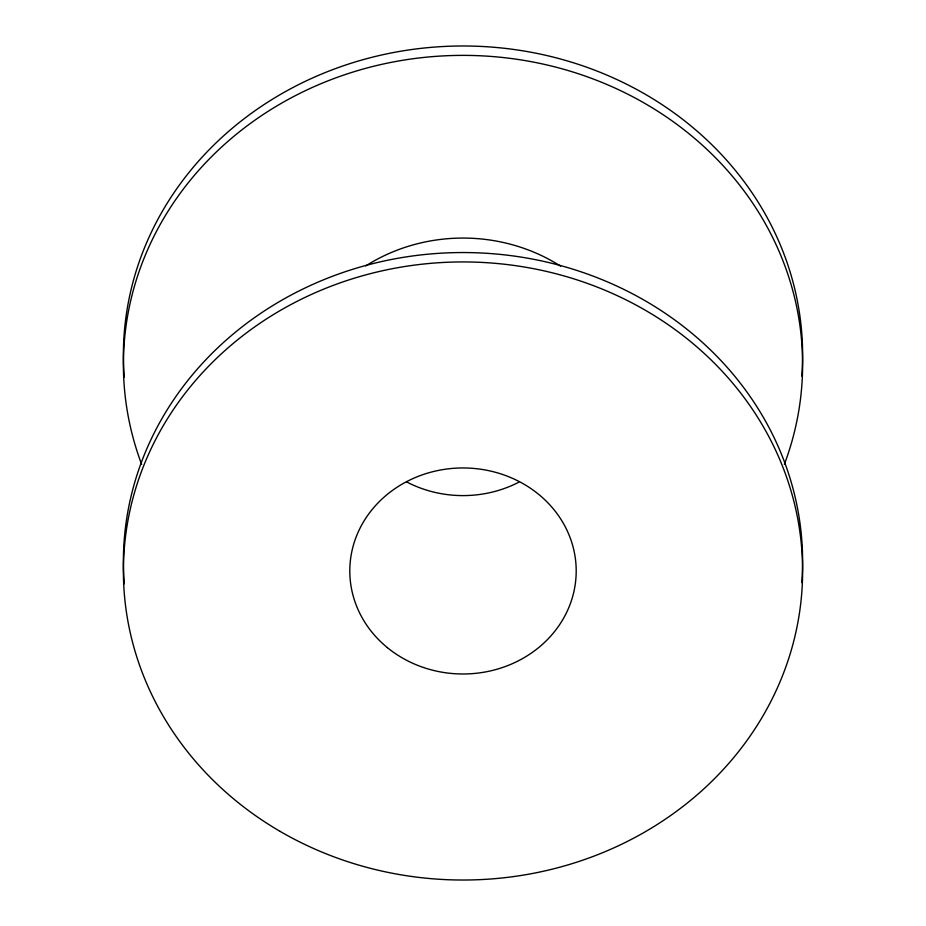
<?xml version="1.0" encoding="UTF-8"?>
<svg xmlns="http://www.w3.org/2000/svg" width="926" height="926" viewBox="0 0 926 926"><rect width="100%" height="100%" fill="white"/><g stroke="black" fill="none" stroke-linecap="round" stroke-linejoin="round"><path stroke-width="1.39" d="M124.269 583.82A339.61 309.041 0 0 1 462.363 252.543A339.61 309.041 0 0 1 801.823 582.651M141.69 464.493A339.61 309.041 0 0 1 462.907 55.375A339.61 309.041 0 0 1 784.38 464.331M365.782 265.901A169.805 154.515 0 0 1 560.566 266.121M124.269 377.264A339.61 309.041 0 0 1 462.363 45.987A339.61 309.041 0 0 1 801.823 376.095M518.803 482.214A113.203 103.017 0 0 1 406.572 481.89M280.161 831.409A339.61 309.041 0 0 0 802.275 584.838A339.61 309.041 0 0 0 306.564 296.679A339.61 309.041 0 0 0 280.161 831.409M387.381 647.633A113.203 103.017 0 0 0 573.761 592.235A113.203 103.017 0 0 0 427.858 473.047A113.203 103.017 0 0 0 387.381 647.633"/></g></svg>
